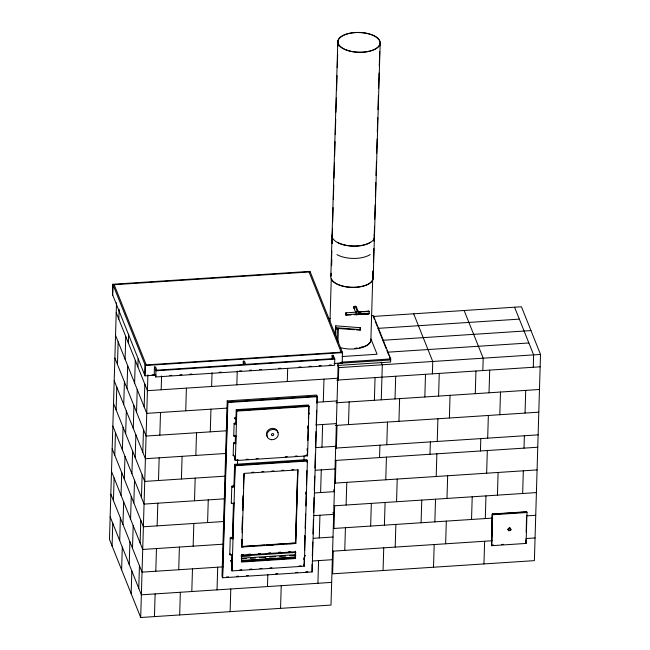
<?xml version="1.0" encoding="UTF-8"?>
<svg xmlns="http://www.w3.org/2000/svg" width="650" height="650" viewBox="0 0 650 650"><rect width="100%" height="100%" fill="white"/><g stroke="black" fill="none" stroke-linecap="round" stroke-linejoin="round"><path stroke-width="0.97" d="M346.279 314.697C345.808 308.766 345.532 317.696 346.279 314.697L369.208 313.194L368.916 311.188L358.767 311.813L358.621 312.26L360.636 312.13M335.806 325.861L335.538 328.437L335.733 327.462M360.059 329.591C360.287 332.678 360.579 323.497 360.059 329.591L335.489 327.689M334.108 363.48L342.192 362.952L342.501 352.641L309.993 271.367L112.808 284.253L112.507 294.564L145.007 375.838L156.13 375.107M112.718 295.1L113.027 284.789L310.213 271.911M116.513 302.786L109.484 539.476L140.692 617.5L330.996 605.069L338.171 363.447M112.084 545.976L112.759 523.299M113.433 500.614L114.108 477.929M114.782 455.244L115.456 432.567M116.131 409.882L116.797 387.197M117.471 364.52L118.146 341.835M118.82 319.15L119.112 309.294M119.697 540.637L120.372 517.952M121.038 495.267L121.713 472.591M122.387 449.906L123.061 427.221M123.736 404.536L124.41 381.859M125.084 359.174L125.751 336.489M121.623 569.814L122.298 547.137M122.972 524.452L123.646 501.767M124.312 479.091L124.987 456.406M125.661 433.721L126.336 411.044M127.01 388.359L127.684 365.674M128.359 342.997L128.619 334.116M129.228 564.476L129.903 541.791M130.577 519.106L131.251 496.429M131.926 473.744L132.6 451.059M133.266 428.382L133.941 405.697M134.615 383.012L135.289 360.336M131.162 593.661L131.828 570.976M132.502 548.291L133.177 525.614M133.851 502.929L134.526 480.244M135.2 457.567L135.874 434.882M136.541 412.197L137.215 389.521M137.889 366.836L138.125 358.946M144.796 375.294L145.096 364.983L342.282 352.105L342.233 353.974M138.767 588.315L139.441 565.63M140.116 542.953L140.782 520.268M141.456 497.583L142.131 474.906M142.805 452.221L143.479 429.536M144.154 406.859L144.828 384.174M145.007 375.838L145.316 365.527L112.808 284.253M140.692 617.5L147.891 374.896M332.126 355.379L333.426 358.629L245.724 364.358L244.424 361.108L243.279 361.181L244.579 364.439L156.869 370.167L155.569 366.917L154.424 366.99L154.245 373.173L155.756 376.967L334.604 365.284L334.783 359.101L333.271 355.306L332.126 355.379L332.02 358.914M155.756 376.967L155.943 370.784L154.424 366.99M154.448 616.598L155.123 593.921M155.797 571.236L156.471 548.551M157.146 525.874L157.82 503.189M158.486 480.504L159.161 457.827M159.835 435.142L160.509 412.457M161.184 389.781L161.59 375.968M178.726 569.741L179.4 547.056M181.415 479.009L182.089 456.324M179.668 614.957L180.343 592.272M185.729 410.808L186.404 388.131M191.807 591.524L192.481 568.839M193.156 546.154L193.83 523.477M194.504 500.793L195.179 478.108M195.845 455.431L196.519 432.746M207.586 522.576L208.26 499.891M210.275 431.844L210.949 409.167M211.624 386.482L212.038 372.678M217.027 589.875L217.701 567.19M227.216 400.896L222.016 576.168L222.666 577.793L312.089 571.951L317.289 396.679L316.639 395.054L227.216 400.896L227.866 402.521L222.666 577.793M222.446 577.257L227.646 401.984L317.07 396.142L316.859 403.227M229.775 554.426L230.262 537.924M231.303 502.872L231.79 486.379M233.171 455.447L233.537 443.073M233.756 435.858L234.122 423.483M230.116 611.658L230.791 588.973M231.944 554.336L231.489 569.506L232.058 570.911L304.281 566.191L307.401 461.029L306.841 459.623L234.609 464.336L233.951 486.582M232.424 538.159L233.439 503.774M234.853 456.154L234.764 459.184L235.332 460.59L307.556 455.869L309.026 406.388L308.457 404.974L236.234 409.695L235.812 423.832M235.243 443.024L235.454 435.955M236.844 384.832L237.258 371.028M231.839 570.367L232.286 555.197M232.773 539.021L233.821 503.628M234.333 486.444L234.959 465.205L307.182 460.484L307.125 462.507M235.227 456.089L235.113 460.054L238.119 459.851M235.617 443.211L235.82 436.272M236.202 423.394L236.584 410.564L308.807 405.844L308.425 418.673M232.058 570.911L235.178 465.749L234.609 464.336M235.332 460.59L236.795 411.101L236.234 409.695M237.461 464.856L237.616 459.591M243.173 364.723L243.279 361.181M243.685 546.747L241.605 546.666L241.816 539.565M242.117 529.425L242.474 517.254M242.775 507.114L243.108 495.958M243.441 484.802L243.742 474.663M241.686 546.878L241.914 539.411M242.109 532.683L242.572 517.221M242.775 510.372L243.222 495.162M243.433 488.069L243.856 473.866M241.67 555.262L241.475 562.063L295.352 558.545L295.555 551.736L241.67 555.262L241.459 554.718M241.922 547.008L244.099 473.395L297.984 469.877L295.799 543.489L241.922 547.008L241.703 546.471L295.588 542.945L295.799 543.489M267.475 586.576L267.824 574.746M280.556 608.359L281.231 585.683M287.292 381.542L287.674 368.721M295.482 543.148L297.651 470.129M295.352 558.545L295.336 551.2M295.571 543.359L297.765 469.332M303.956 460.224L304.094 455.821M303.867 559.731L303.924 557.708M304.525 537.485L304.59 535.462M305.817 494L305.874 491.977M307.109 450.426L307.174 448.402M307.767 428.204L307.832 426.189M304.062 565.646L304.306 557.562M304.517 550.485L304.931 536.323M305.175 528.239L305.598 514.077M305.833 505.993L306.256 491.831M306.467 484.754L306.881 470.6M307.548 448.394L307.336 455.333L305.329 455.463M307.775 440.473L308.222 425.612M312.081 564.322L312.089 571.951M312.317 556.213L312.739 542.035M312.983 533.926L313.406 519.74M313.617 512.647L314.064 497.453M314.275 490.36L314.697 476.174M314.933 468.073L315.356 453.887M315.567 446.794L316.022 431.6M316.225 424.507L316.648 410.321M317.915 583.286L318.589 560.601M319.264 537.916L319.938 515.239M320.613 492.554L321.279 469.869M321.953 447.192L322.627 424.507M323.302 401.822L323.976 379.145M337.821 41.145L330.842 276.217A21.239 9.937 1.7 0 0 353.202 287.406A21.239 9.937 1.7 0 0 372.881 276.088M331.077 276.226L331.167 273.211M331.402 265.168L331.825 251.079M332.044 243.555L332.483 228.898M332.694 221.796L333.117 207.586M333.352 199.469L333.775 185.258M333.986 178.157L334.441 162.939M334.652 155.829L335.067 141.627M335.278 134.518L335.733 119.299M335.944 112.19L336.367 97.987M336.611 89.871L337.025 75.66M337.269 67.543L337.659 54.348M337.902 46.231L338.049 41.153M330.005 321.019L331.264 278.769M331.646 265.696L331.825 259.659M332.28 243.563L332.475 236.901M333.214 357.069L333.271 355.306M335.156 334.848L335.335 328.859L335.595 329.509A1.397 0.658 1.7 0 1 335.652 329.168M335.416 335.498L335.627 328.477M336.968 339.024L337.261 329.038M337.959 342.485L338.382 328.299M333.296 551.143L332.621 573.82L534.389 560.641L540.516 354.437L521.446 306.759L373.327 316.436M333.97 528.458L334.644 505.773M335.311 483.096L335.985 460.411M336.359 448.037L337.025 425.36M338.374 379.99L338.739 367.624L337.626 364.837M344.76 550.396L345.434 527.711M346.109 505.026L346.775 482.349M348.489 424.613L349.164 401.928M358.605 312.561L358.637 311.317L355.883 311.496L355.867 312.439A1.397 1.211 -21.8 0 1 358.223 311.707L356.436 307.141M372.694 279.167L370.874 340.527A20.751 9.709 1.7 0 1 340.348 347.644M372.783 276.152L372.929 271.123M373.197 270.627L372.962 278.671A21.011 9.831 1.7 0 0 372.913 276.957M373.441 262.576L373.856 248.495M374.067 241.459L374.514 226.265M374.725 219.164L375.148 204.953M375.391 196.836L375.814 182.634M376.025 175.524L376.439 161.322M376.683 153.205L377.106 138.994M377.317 131.893L377.739 117.683M377.975 109.566L378.398 95.355M378.609 88.254L379.064 73.028M379.275 65.926L379.697 51.716M379.876 45.63L379.933 43.599A21.011 9.831 1.7 0 0 349.887 33.304A21.011 9.831 1.7 0 0 347.165 50.229A21.011 9.831 1.7 0 0 379.933 43.599M373.189 278.688L380.169 43.615A21.239 9.937 1.7 0 0 349.781 33.207A21.239 9.937 1.7 0 0 347.027 50.318A21.239 9.937 1.7 0 0 380.169 43.615M370.654 526.061L371.329 503.376M374.384 400.278L375.058 377.593M379.551 457.567L379.917 445.193M381.266 399.831L382.306 364.772L381.192 361.985M383.061 570.529L383.736 547.844M384.41 525.159L385.084 502.483M385.759 479.798L386.433 457.113M386.799 444.746L387.473 422.061M371.369 315.697L373.368 315.567L390.699 358.914L390.609 362.009L337.691 365.463M395.021 398.929L395.696 376.244M395.2 547.097L395.874 524.412M396.549 501.735L397.223 479.05M398.938 421.314L399.612 398.629M421.094 522.762L421.769 500.086M424.832 396.979L425.506 374.303M429.991 454.269L430.365 441.894M432.38 373.848L432.746 361.481L413.676 313.796M433.509 567.231L434.184 544.554M434.85 521.869L435.524 499.184M436.199 476.507L436.873 453.822M437.239 441.448L437.913 418.762M438.587 396.086L439.262 373.401M445.648 543.798L446.314 521.121M446.989 498.436L447.663 475.751M449.378 418.015L450.052 395.338M471.543 519.472L472.209 496.787M475.272 393.689L475.946 371.004M480.439 450.978L480.805 438.604M482.828 370.557L483.194 358.183L464.124 310.497M483.949 563.94L484.624 541.255M485.298 518.57L485.973 495.893M486.647 473.208L487.313 450.523M487.687 438.149L488.353 415.472M489.027 392.787L489.702 370.102M492.294 513.996L491.684 545.691L526.077 543.441L526.996 512.509L526.687 511.753L492.294 513.996L491.684 545.691M497.437 495.137L498.103 472.461M499.817 414.724L500.492 392.039M522.657 493.496L523.331 470.811M524.006 448.126L524.371 435.752M525.046 413.075L525.712 390.39M525.858 542.896L525.858 539.687M526.183 531.919L526.516 517.741M533.268 367.258L533.634 354.884L514.564 307.206M369.208 313.194L369.046 313.942L356.143 314.746L356.371 314.039M368.713 311.602L368.916 311.188M309.246 413.116L308.36 413.766M305.021 555.392L304.493 556.026M234.601 417.682C233.976 419.039 236.616 418.576 235.682 417.487M507.959 529.189L509.372 527.865L510.339 528.158L510.973 529.661L510.543 530.562L508.601 530.684L507.959 529.189L508.219 529.839L509.632 528.515L510.973 529.661M308.441 413.189L309.465 413.66L308.417 414.261M304.533 556.603L305.24 555.937L304.566 555.36M346.06 312.812L368.989 311.309M358.654 312.024L360.669 311.894M363.699 311.699L368.745 311.366M356.354 314.332L369.192 313.495M356.314 314.567L369.159 313.731M345.987 315.283L351.033 314.949M354.055 314.754L368.851 313.576M328.437 318.5L330.428 318.37M378.089 328.356L519.334 319.126M382.858 340.275L530.977 330.598M145.316 365.527L342.501 352.641M387.627 352.194L528.864 342.964M342.087 356.533L377.073 354.242L370.931 338.894M155.943 370.784L334.783 359.101M341.778 362.115L390.699 358.914M152.002 374.822L154.018 374.692M340.836 362.489L341.981 362.408L342.192 362.952M337.748 363.407L390.674 359.946L389.545 357.118M169.796 375.497L171.811 375.367M179.871 374.839L181.894 374.709M189.954 374.181L191.969 374.043M219.188 372.271L221.203 372.133M239.354 370.947L241.369 370.817M249.568 370.281L251.582 370.151M259.651 369.623L261.666 369.493M278.801 368.371L280.816 368.241M298.967 367.055L300.983 366.925M309.043 366.397L311.066 366.267M319.126 365.739L321.141 365.609M329.209 365.081L331.224 364.951M338.739 367.624L540.516 354.437M337.732 378.243L147.428 390.674L116.22 312.65M336.724 380.104L540.142 366.811M227.866 402.521L317.289 396.679M227.207 408.102L146.754 413.359L115.546 335.335M316.42 402.277L337.058 400.928M336.05 402.781L539.476 389.488M236.795 411.101L309.026 406.388M226.265 430.804L146.079 436.044L114.871 358.02M315.754 424.954L336.383 423.605M335.376 425.466L538.801 412.173M225.591 453.481L145.405 458.721L114.197 380.697M316.062 447.574L335.709 446.29M335.53 448.094L538.127 434.858M246.147 459.331L248.154 459.201M256.181 458.673L258.188 458.543M285.269 456.771L287.276 456.641M295.303 456.121L297.31 455.983M235.178 465.749L307.401 461.029M335.164 460.468L537.761 447.233M251.867 472.331L253.866 472.201M261.844 471.681L263.843 471.551M271.822 471.031L273.821 470.901M281.808 470.381L283.798 470.243M291.785 469.723L293.776 469.593M224.924 476.166L144.731 481.406L113.522 403.382M315.388 470.259L335.043 468.975M334.669 483.137L537.087 469.909M224.25 498.851L144.056 504.091L112.856 426.067M314.714 492.936L334.368 491.652L333.621 489.799M334.002 505.822L536.413 492.594M223.576 521.528L143.39 526.768L112.182 448.744M314.039 515.621L333.694 514.337L332.946 512.476M526.776 511.964L492.383 514.215L491.465 545.147L493.488 545.017M492.602 514.759L526.996 512.509M333.328 528.499L492.724 518.082M526.663 515.872L535.738 515.279M222.901 544.212L142.716 549.453L111.508 471.429M313.365 538.306L333.019 537.022M241.605 546.666L243.596 546.536M246.594 546.341L254.572 545.813M256.571 545.683L264.55 545.163M266.549 545.033L273.536 544.578M276.526 544.383L283.514 543.928M286.504 543.733L294.491 543.213M250.672 546.293L254.662 546.033M260.65 545.642L264.639 545.383M269.628 545.058L273.618 544.798M279.606 544.408L283.595 544.139M289.583 543.749L294.572 543.424M248.503 554.255L250.51 554.125M258.562 553.597L260.569 553.467M268.621 552.939L270.636 552.809M278.679 552.289L280.694 552.151M288.738 551.631L290.753 551.492M241.678 554.889L243.588 554.767M241.134 555.539L250.161 554.954L250.128 555.986L241.101 556.571M248.56 555.531L295.912 552.435M332.654 551.184L492.05 540.767M525.988 538.549L535.064 537.956M241.369 558.22L295.766 554.669M241.337 558.976L246.374 558.642M250.412 558.383L255.458 558.049M259.496 557.789L265.549 557.391L266.289 559.252M269.579 557.131L275.632 556.733M279.671 556.473L285.724 556.075M289.762 555.815L295.815 555.417M241.394 560.666L295.311 557.139M243.352 560.592L295.742 557.172M241.256 561.519L295.141 558.001M501.581 544.481L503.604 544.351M223.113 566.841L142.041 572.138L110.833 494.114M312.536 560.999L332.345 559.699M239.866 569.847L241.873 569.717M249.893 569.189L251.899 569.059M259.927 568.531L261.934 568.401M269.961 567.881L271.96 567.751M299.049 565.979L301.056 565.849M226.468 576.989L228.475 576.859M236.511 576.339L238.526 576.201M246.561 575.681L248.568 575.551M275.697 573.779L277.704 573.641M295.791 572.463L297.806 572.333M305.841 571.805L307.848 571.675M331.671 582.384L141.367 594.815L110.159 516.791M335.684 325.804L360.254 327.714M335.611 328.283L337.577 328.429M339.544 328.583L354.283 329.729M356.249 329.883L360.181 330.184M509.299 530.335L508.341 530.034L508.601 530.684M358.767 311.813L358.637 311.317M230.457 560.706L231.286 560.747L231.627 560.032M355.81 313.974L356.143 314.746M525.769 542.685L526.077 543.441M510.339 528.158L510.599 528.808M509.372 527.865L509.632 528.515M510.282 529.913L510.543 530.562M508.389 528.288L508.649 528.938M373.336 316.599L374.465 319.426M375.221 321.311L377.106 326.024M377.861 327.909L386.149 348.636M386.904 350.521L388.789 355.233M355.095 305.988L357.264 311.407M353.681 307.32L355.851 312.739M309.067 271.984L341.136 352.178M306.995 454.464L307.556 455.869M303.721 564.785L304.281 566.191M114.173 284.716L146.25 364.91M356.541 307.864A1.406 1.17 -34.6 0 0 355.298 306.475A1.406 1.235 -6.8 0 0 354.51 308.791M374.108 234.845A21.239 9.937 1.7 0 1 354.429 246.163A21.239 9.937 1.7 0 1 332.069 234.975M370.224 254.524A21.011 9.831 1.7 0 1 336.952 254.629M370.589 242.149A21.011 9.831 1.7 0 1 337.317 242.255M332.345 236.706A21.011 9.831 1.7 0 1 332.296 234.991M372.743 279.516A21.011 9.831 1.7 0 1 352.276 287.292A21.011 9.831 1.7 0 1 331.378 278.801M362.237 346.897A19.703 9.222 1.7 0 1 359.637 347.628M356.826 348.156A19.703 9.222 1.7 0 1 354.843 348.392M508.674 529.726A0.934 0.812 -21.8 0 1 509.364 528.271M510.006 528.474A0.934 0.812 -21.8 0 1 510.234 528.824M358.434 311.951A1.397 1.211 -21.8 0 1 358.564 312.236M353.722 307.637A1.397 1.211 -21.8 0 1 353.738 306.995M353.884 306.686A1.397 1.211 -21.8 0 1 354.112 306.418M338.325 328.632A1.397 0.658 1.7 0 1 336.213 328.908A1.397 0.658 1.7 0 1 336.091 327.868M370.858 340.421A19.841 9.287 1.7 0 1 364.016 346.604M363.212 346.889A19.841 9.287 1.7 0 1 359.686 347.831M357.768 348.164A19.841 9.287 1.7 0 1 354.762 348.473M232.432 554.247A1.397 0.658 1.7 0 1 231.774 555.108A1.397 0.658 1.7 0 1 229.905 554.759A1.397 0.658 1.7 0 1 230.563 553.898M233.959 502.702A1.397 0.658 1.7 0 1 233.415 503.531A1.397 0.658 1.7 0 1 231.562 503.311A1.397 0.658 1.7 0 1 231.79 502.434M267.394 436.759A5.834 5.054 -21.8 0 1 270.351 428.773A5.834 5.054 -21.8 0 1 277.899 432.656M235.966 435.711A1.17 0.544 1.7 0 1 235.422 436.426A1.17 0.544 1.7 0 1 233.87 436.134A1.17 0.544 1.7 0 1 234.414 435.419M235.389 455.301A1.17 0.544 1.7 0 1 234.934 455.999A1.17 0.544 1.7 0 1 233.391 455.812A1.17 0.544 1.7 0 1 233.578 455.081M234.739 418.381C235.592 420.704 236.762 416.544 234.739 418.381M230.514 560.658C231.368 562.981 232.529 558.821 230.514 560.658M230.872 538.533A1.397 0.658 1.7 0 0 233.057 538.086A1.397 0.658 1.7 0 0 231.051 537.404A1.397 0.658 1.7 0 0 230.872 538.533M232.399 486.98A1.397 0.658 1.7 0 0 234.585 486.541A1.397 0.658 1.7 0 0 232.578 485.851A1.397 0.658 1.7 0 0 232.399 486.98M272.382 435.598A1.17 1.008 -21.8 0 0 273.699 434.151A1.17 1.008 -21.8 0 0 271.749 433.964A1.17 1.008 -21.8 0 0 272.382 435.598M271.473 439.717A5.834 5.054 -21.8 0 0 278.046 432.453A5.834 5.054 -21.8 0 0 268.312 431.551A5.834 5.054 -21.8 0 0 271.473 439.717M234.626 423.987A1.17 0.544 1.7 0 0 236.446 423.621A1.17 0.544 1.7 0 0 234.78 423.044A1.17 0.544 1.7 0 0 234.626 423.987M234.049 443.576A1.17 0.544 1.7 0 0 235.869 443.211A1.17 0.544 1.7 0 0 234.195 442.634A1.17 0.544 1.7 0 0 234.049 443.576"/></g></svg>
